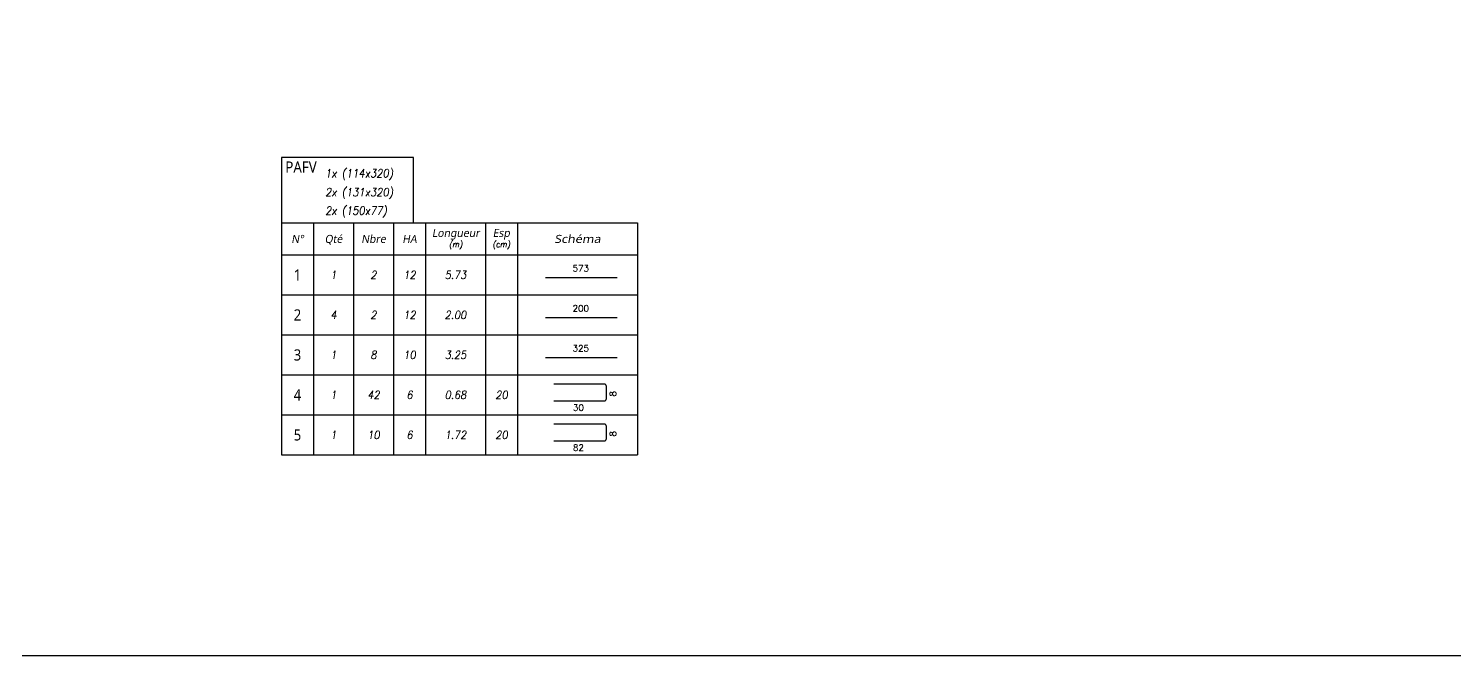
# Model space of a CAD drawing. Header units: metres. Extents: x -5618 to 118954, y -306 to 4637.
# Drawn here: x 6951 to 7842, y 624 to 1016 of the extents above; entities that cross this region are included whole.
import ezdxf
from ezdxf.enums import TextEntityAlignment as Align

# ---------------------------------------------------------------- set-up
doc = ezdxf.new("R2010")
doc.units = ezdxf.units.M
doc.layers.add('GO-FER-HA', color=140, linetype='Continuous')
doc.layers.add('GO-TEXTE-FER', color=3, linetype='Continuous')
doc.styles.add('Tableau', font='romans.shx', dxfattribs={"width": 0.9, "oblique": 10})
doc.styles.add('Tableau2', font='trebuc.TTF', dxfattribs={"width": 0.9, "oblique": 10})

# ---------------------------------------------------------------- blocks, each defined once
blk = doc.blocks.new('U')
at = {"layer": 'GO-TEXTE-FER'}
for p, q in [((0, 0), (0, -1)), ((0, 0), (8.900000000000002, 0)), ((0.8000000000000007, 0), (0.8000000000000007, -1)), ((1.800000000000001, 0), (1.800000000000001, -1)), ((2.800000000000001, 0), (2.800000000000001, -1)), ((3.600000000000001, 0), (3.600000000000001, -1)), ((5.100000000000001, 0), (5.100000000000001, -1)), ((5.900000000000002, 0), (5.900000000000002, -1)), ((8.900000000000002, 0), (8.900000000000002, -1)), ((0, -1), (8.900000000000002, -1))]:
    blk.add_line(p, q, dxfattribs=at)
at = {"layer": 'GO-TEXTE-FER', "color": 1}
blk.add_lwpolyline([(6.803314236992733, -0.6501039319644448), (8.063314236992696, -0.6501039319645301, 0.414213562373095), (8.123314236992684, -0.5901039319644994), (8.123314236992641, -0.2901039319645164, 0.4142135623730951), (8.063314236992653, -0.2301039319644858), (6.803314236992733, -0.2301039319644858)], format="xyb", dxfattribs=at)
at = {"layer": 'GO-TEXTE-FER', "style": 'Tableau2', "width": 0.9}
blk.add_attdef('NUMERO', text='', height=0.28, dxfattribs=at).set_placement((0.4000000000000021, -0.5), align=Align.MIDDLE_CENTER)
at = {"layer": 'GO-TEXTE-FER', "color": 1, "style": 'Tableau'}
blk.add_attdef('Largeur', text='', height=0.16, rotation=90, dxfattribs=at).set_placement((8.284040132140975, -0.4721743387249857), align=Align.MIDDLE_CENTER)
at = {"layer": 'GO-TEXTE-FER', "style": 'Tableau', "oblique": 10, "width": 0.9}
for tag, p in [('QUANTITE', (1.300000000000001, -0.5)), ('NOMBRE', (2.300000000000001, -0.5)), ('NUANCE', (3.200000000000003, -0.5)), ('LONGUEUR', (4.350000000000001, -0.5)), ('ESPACEMENTS', (5.5, -0.5))]:
    blk.add_attdef(tag, text='', height=0.2, dxfattribs=at).set_placement(p, align=Align.MIDDLE_CENTER)
at = {"layer": 'GO-TEXTE-FER', "color": 1, "style": 'Tableau'}
blk.add_attdef('Longueur', text='', height=0.16, dxfattribs=at).set_placement((7.421867254534655, -0.819129785683189), align=Align.MIDDLE_CENTER)
blk = doc.blocks.new('Désignation')
at = {"layer": 'GO-TEXTE-FER'}
for p, q in [((0, 0.7999999999999998), (8.900000000000002, 0.7999999999999998)), ((0, 0.7999999999999998), (0, 0)), ((0.8000000000000007, 0.7999999999999998), (0.8000000000000007, 0)), ((1.800000000000001, 0.7999999999999998), (1.800000000000001, 0)), ((2.800000000000001, 0.7999999999999998), (2.800000000000001, 0)), ((3.600000000000001, 0.7999999999999998), (3.600000000000001, 0)), ((5.100000000000001, 0.7999999999999998), (5.100000000000001, 0)), ((5.900000000000002, 0.7999999999999998), (5.900000000000002, 0)), ((8.900000000000002, 0.7999999999999998), (8.900000000000002, 0)), ((0, 0), (8.900000000000002, 0))]:
    blk.add_line(p, q, dxfattribs=at)
at = {"layer": 'GO-TEXTE-FER', "style": 'Tableau2', "oblique": 10}
for s, p in [('N°', (0.4000000000000004, 0.3999999999999995)), ('Qté', (1.300000000000001, 0.3999999999999995)), ('Nbre', (2.300000000000001, 0.3999999999999995)), ('HA', (3.200000000000001, 0.3999999999999995)), ('Longueur', (4.356051620639308, 0.5496028384462006)), ('Esp', (5.494334133658599, 0.5496028384462006))]:
    blk.add_text(s, height=0.2, dxfattribs=at).set_placement(p, align=Align.MIDDLE_CENTER)
at = {"layer": 'GO-TEXTE-FER', "color": 7, "style": 'Tableau', "oblique": 10, "width": 0.9}
for s, p in [('(m)', (4.356051620639308, 0.2654942762949544)), ('(cm)', (5.494334133658599, 0.2654942762949544))]:
    blk.add_text(s, height=0.15, dxfattribs=at).set_placement(p, align=Align.MIDDLE_CENTER)
at = {"layer": 'GO-TEXTE-FER', "style": 'Tableau2', "oblique": 10, "width": 1.2}
blk.add_text('Schéma', height=0.2, dxfattribs=at).set_placement((7.400000000000002, 0.3999999999999995), align=Align.MIDDLE_CENTER)
blk = doc.blocks.new('Barre libre')
at = {"layer": 'GO-TEXTE-FER'}
for p, q in [((0, 0), (0, -1)), ((0, 0), (8.900000000000002, 0)), ((0.8000000000000007, 0), (0.8000000000000007, -1)), ((1.800000000000001, 0), (1.800000000000001, -1)), ((2.800000000000001, 0), (2.800000000000001, -1)), ((3.600000000000001, 0), (3.600000000000001, -1)), ((5.100000000000001, 0), (5.100000000000001, -1)), ((5.900000000000002, 0), (5.900000000000002, -1)), ((8.900000000000002, 0), (8.900000000000002, -1)), ((0, -1), (8.900000000000002, -1))]:
    blk.add_line(p, q, dxfattribs=at)
at = {"layer": 'GO-TEXTE-FER', "color": 1}
blk.add_line((6.602571662135945, -0.562752053263365), (8.393530367494153, -0.562752053263365), dxfattribs=at)
at = {"layer": 'GO-TEXTE-FER', "style": 'Tableau2', "width": 0.9}
blk.add_attdef('NUMERO', text='', height=0.28, dxfattribs=at).set_placement((0.4000000000000021, -0.5), align=Align.MIDDLE_CENTER)
at = {"layer": 'GO-TEXTE-FER', "color": 1, "style": 'Tableau'}
blk.add_attdef('Longueur', text='', height=0.16, dxfattribs=at).set_placement((7.481415956780632, -0.3359449369562739), align=Align.MIDDLE_CENTER)
at = {"layer": 'GO-TEXTE-FER', "style": 'Tableau', "oblique": 10, "width": 0.9}
for tag, p in [('QUANTITE', (1.300000000000001, -0.5)), ('NOMBRE', (2.300000000000001, -0.5)), ('NUANCE', (3.200000000000003, -0.5)), ('LONGUEUR', (4.350000000000001, -0.5)), ('ESPACEMENTS', (5.5, -0.5))]:
    blk.add_attdef(tag, text='', height=0.2, dxfattribs=at).set_placement(p, align=Align.MIDDLE_CENTER)

msp = doc.modelspace()

# ---------------------------------------------------------------- linework, layer by layer
msp.add_lwpolyline([(6865.623186178045, 1573.712022312447), (6865.623186178045, 623.8090223119322), (8225.485186147742, 623.8090223119322), (8225.485186147742, 1573.712022312447)], close=True)
at = {"layer": 'GO-TEXTE-FER'}
msp.add_lwpolyline([(7108.752706474222, 894.1875833055195), (7191.252706474222, 894.1875833055195), (7191.252706474222, 935.1300580379205), (7108.752706474222, 935.1300580379205)], close=True, dxfattribs=at)

# ---------------------------------------------------------------- block references
at = {"layer": 'GO-FER-HA', "xscale": 25, "yscale": 25, "zscale": 25}
msp.add_blockref('Désignation', (7108.752706474222, 874.1875833055195), dxfattribs=at)
at = {"layer": 'GO-TEXTE-FER', "xscale": 25, "yscale": 25, "zscale": 25}
for name, p, values in [('Barre libre', (7108.752706474222, 874.1875833055195), {'NUMERO': '1', 'QUANTITE': '1', 'NOMBRE': '2', 'NUANCE': '12', 'Longueur': '573', 'LONGUEUR': '5.73'}), ('Barre libre', (7108.752706474222, 849.1875833055195), {'NUMERO': '2', 'QUANTITE': '4', 'NOMBRE': '2', 'NUANCE': '12', 'Longueur': '200', 'LONGUEUR': '2.00'}), ('Barre libre', (7108.752706474222, 824.1875833055195), {'NUMERO': '3', 'QUANTITE': '1', 'NOMBRE': '8', 'NUANCE': '10', 'Longueur': '325', 'LONGUEUR': '3.25'}), ('U', (7108.752706474222, 799.1875833055195), {'NUMERO': '4', 'QUANTITE': '1', 'NOMBRE': '42', 'NUANCE': '6', 'Longueur': '30', 'Largeur': '8', 'LONGUEUR': '0.68', 'ESPACEMENTS': '20'}), ('U', (7108.752706474222, 774.1875833055195), {'NUMERO': '5', 'QUANTITE': '1', 'NOMBRE': '10', 'NUANCE': '6', 'Longueur': '82', 'Largeur': '8', 'LONGUEUR': '1.72', 'ESPACEMENTS': '20'})]:
    msp.add_blockref(name, p, dxfattribs=at).add_auto_attribs(values)

# ---------------------------------------------------------------- texts
at = {"layer": 'GO-TEXTE-FER', "style": 'Tableau', "oblique": 10, "width": 0.9}
for s, p in [('1x (114x320)', (7136.020070417207, 922.6734362335968)), ('2x (131x320)', (7136.020070417207, 910.8353780395095)), ('2x (150x77)', (7136.020070417207, 899.3260930365044))]:
    msp.add_text(s, height=5.056179772500054, dxfattribs=at).set_placement(p)
at = {"layer": 'GO-TEXTE-FER', "style": 'Tableau2', "width": 0.9}
msp.add_attdef('PAFV', text='1', height=7.078651681500075, dxfattribs=at).set_placement((7120.978798552086, 929.0938896379733), align=Align.MIDDLE_CENTER)

doc.saveas('drawing.dxf')
